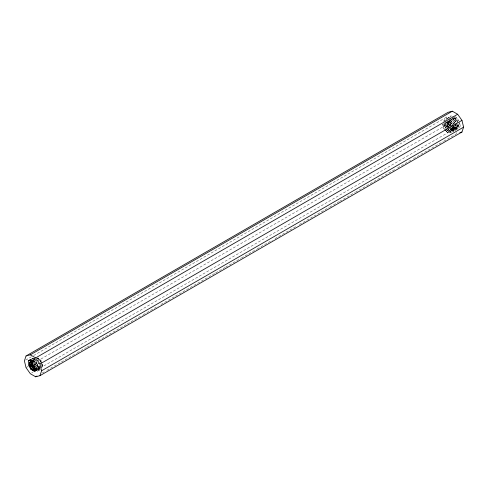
<?xml version="1.0" encoding="UTF-8"?>
<svg xmlns="http://www.w3.org/2000/svg" width="488" height="488" viewBox="0 0 488 488"><rect width="100%" height="100%" fill="white"/><g stroke="black" fill="none" stroke-linecap="round" stroke-linejoin="round"><path stroke-width="0.37" stroke-dasharray="2.44 1.83" d="M450.686 127.216L449.253 125.587L448.051 123.086L448.088 121.622M448.069 121.213L447.789 126.343L449.283 127.96M42.169 364.072L41.578 366.494M37.85 371.246L38.503 367.11L35.85 361.925L36.844 363.871M455.517 130.577L456.323 126.227L455.188 123.702M41.956 367.196L42.425 365.158L39.772 359.754L35.905 357.314M34.489 359.766L34.782 358.527M444.208 122.299L445.141 119.139L447.221 119.096M446.892 119.249L446.398 117.218L446.868 115.821M38.546 369.202L39.552 366.689L38.546 369.202L37.186 369.013M446.105 130.973L447.557 132.687L448.216 131.052L451.058 131.479L452.205 128.759L451.254 125.996M446.166 129.357L450.412 132.626L453.541 131.193L453.285 126.111L453.444 128.045L452.413 130.699L449.46 130.333L448.509 129.259M453.712 129.948L450.839 129.588L449.869 128.521L450.796 129.619L453.712 129.948L454.785 127.27L453.968 124.629M455.139 123.781L456.073 126.526L454.95 129.228L452.077 128.869L451.162 127.752M453.657 129.979L454.785 127.27L454.267 125.928M452.565 125.276L453.492 128.015L452.413 130.699L449.46 130.333M456.073 126.526L454.981 129.21L452.12 128.838M451.302 126.069L453.401 128.088L456.225 128.496L457.317 125.806L456.817 123.385M456.225 128.496L457.366 125.782L456.42 123.019M452.974 126.666L453.444 128.045L452.303 130.76L449.552 130.333L448.594 129.259M450.064 117.242L450.619 115.931L454.108 116.205M41.639 367.336L42.358 365.744L42.261 364.243M444.91 129.662L446.935 131.803L449.973 132.102L451.235 129.32L452.205 128.759M40.266 368.971L39.607 370.313L37.613 369.703M34.05 359.595L34.721 358.241M450.497 124.873L449.405 120.444L450.497 124.873L451.925 126.496M456.207 122.201L452.827 118.127L455.914 121.689C448.13 114.625 456.603 120.512 456.615 123.751M447.435 118.932L448.484 117.199M454.737 127.301L455.182 128.887L453.108 131.925L448.911 130.253L447.429 128.155M459.318 121.829L460.337 125.996L458.33 128.576L454.798 127.655L452.596 125.013M443.433 121.329L445.135 119.279M37.625 371.209L39.894 368.83L38.223 362.822M456.847 124.434L457.677 128.076L455.255 130.491L451.107 128.393L449.997 126.709M451.479 119.279L449.546 118.157M454.035 125.245L453.382 123.153L450.198 120.03M450.796 129.619L449.869 128.478M454.621 122.439L451.443 119.31L453.523 120.664L455.322 124.495M41.23 361.071L40.748 361.352L37.735 358.436L37.741 357.753L39.626 359.009L41.23 361.071L37.735 358.436L39.626 359.009M25.718 360.089L32.97 355.905M33.629 355.526L446.398 117.218M32.062 358.802L33.355 358.058M448.118 128.716L446.685 127.1L445.538 122.677L446.618 127.1L448.039 128.716M26.041 367.635L28.017 366.494M37.253 361.163L448.039 123.995L447.057 119.926M449.973 125.081L450.784 124.617L447.581 121.5L446.935 121.872L449.973 125.081L450.607 127.203M37.137 368.086L38.375 367.373L39.723 367.562M445.013 129.601L446.935 131.803L448.179 131.083L447.27 129.973M37.704 369.465L39.077 368.672L39.894 368.83L39.296 365.915M31.659 372.966L32.977 372.204M37.594 369.538L39.571 368.397M40.236 368.019L452.339 130.089L454.115 131.113M449.973 132.102L451.058 131.479M42.255 372.991L44.231 371.85M46.872 370.325L60.719 362.334M61.378 361.95L76.543 353.196M77.202 352.818L86.431 347.486M87.09 347.102L126.654 324.264M127.313 323.886L142.478 315.126M143.137 314.748L158.301 305.988M160.942 304.469L174.789 296.472M175.448 296.094L215.007 273.25M215.672 272.871L224.901 267.54M225.56 267.162L240.724 258.408M241.383 258.024L256.548 249.27M257.207 248.886L272.377 240.133M275.012 238.608L296.771 226.048M299.406 224.523L313.253 216.532M313.912 216.147L329.083 207.394M329.742 207.016L338.971 201.684M339.63 201.3L354.794 192.546M355.453 192.168L395.018 169.324M397.653 167.805L410.841 160.186M413.482 158.667L427.329 150.67M427.988 150.292L443.153 141.532M443.812 141.154L457.659 133.163L456.475 132.48M448.911 117.767L445.538 119.591L445.556 121.603M448.185 117.956L451.534 116.284L453.462 117.486M31.805 358.662L34.282 358.046M452.406 127.039L454.792 129.381L458.281 128.893L458.854 124.489L457.793 122.464M454.078 117.797L457.25 120.914L453.956 117.785L457.189 120.92L458.604 125.062L457.335 127.844L454.139 127.02L457.335 127.844L458.653 125.038L457.567 127.722L454.651 127.319L452.742 125.111M36.222 360.876L35.221 359.906L33.629 359.821M454.773 130.595L451.778 130.656L449.784 128.503M446.618 127.1L445.587 124.959L445.538 122.677M34.691 359.046L33.471 358.967L34.959 359.083M39.998 369.123L37.759 368.971L38.375 367.373L37.43 366.366M35.221 359.906L33.715 359.796L35.124 359.906L36.649 361.376M456.268 128.472L453.401 128.088L452.443 126.996M37.747 368.196L39.821 368.464L37.808 368.184M32.318 358.9L35.069 359.357L35.953 360.351M35.837 362.566L36.929 363.566L38.265 367.433L37.832 369.385L38.216 367.464L37.753 366.146M454.102 117.889L456.03 119.09L457.189 120.92M453.956 117.785L456.03 119.09L457.439 121.793M450.637 118.852L453.523 120.664L454.767 123.141M37.21 358.143L39.772 359.754L41.102 362.456M446.697 129.765L450.412 132.626M452.278 126.99L454.792 129.381M452.718 118.56L455.945 121.64M35.911 362.584L36.929 363.566M448.795 120.768L452.034 123.915L452.742 125.977M450.143 120.054L453.34 123.196M448.899 120.768L452.095 123.909L449.71 120.932L452.095 124.385M449.302 119.054L453.59 123.293L454.188 125.392M454.81 116.26L458.897 120.573L455.945 117.242M449.381 127.984L447.929 126.386L446.66 122.031M449.363 128.002L447.929 126.386L446.776 121.963M450.528 124.812L450.772 125.562L448.954 119.865L450.528 124.812L451.961 126.447M448.118 121.189L449.253 125.587L448.118 121.189L448.313 123.354L447.789 126.343L446.74 122.091L447.923 126.264L449.381 127.923M446.795 129.436L445.379 127.813L443.836 123.562L445.648 128.069M446.258 128.881L448.179 131.083M35.069 359.357L38.851 363.731M445.617 130.4L443.677 128.118L442.854 123.793M451.29 123.074L452.108 124.202M448.039 123.995L450.619 127.655M451.052 128.265L452.339 130.089M446.935 131.803L447.557 132.687M41.48 362.419L40.748 361.352L42.358 365.744M447.807 128.49L445.587 124.959L445.562 122.274M448.173 129.076L448.911 130.253M448.051 123.086L449.753 126.038M37.173 364.518L38.503 367.11M455.078 123.757L456.323 126.227M41.431 363.133L42.425 365.158M36.832 363.517L37.521 365.494M455.56 125.184L456.024 126.557M450.814 127.905L451.235 129.32M454.383 126.087L455.182 128.887M459.617 123.287L460.337 125.996M450.699 119.7L451.784 124.007M446.825 121.933L447.923 126.264M457.061 124.763L457.677 128.076M453.444 128.045L453.541 131.193M444.245 123.421L445.379 127.813L444.245 123.421M442.958 124.172L442.634 124.355L443.897 128.594L442.958 124.172"/><path stroke-width="0.73" d="M30.707 362.974L30.866 361.584M26.041 355.965L24.4 360.852L26.041 367.635L30.341 373.729L35.661 376.797L39.961 375.675L461.959 132.034L463.6 127.148L461.959 120.365L457.659 114.271L452.339 111.203L448.039 112.325L26.041 355.965L30.341 354.837L452.339 111.203M39.961 375.675L41.602 370.782L39.961 364.005L35.661 357.911L30.341 354.837M33.135 360.583L30.89 360.455L29.555 363.151L30.872 369.264L34.172 371.276L36.49 370.16M36.466 370.178L33.916 369.105L31.818 366.5L30.799 362.438L31.799 360.412M37.07 369.196L35.16 368.385L32.928 365.39L32.086 361.693L32.806 360.315M30.756 367.665L29.792 365.408L29.506 363.182L30.89 360.455M30.799 362.438L31.872 360.37M35.16 368.385L32.928 365.39L32.135 361.663L32.769 360.333M36.868 369.367L35.276 370.917L33.861 370.697L32.196 369.526L33.861 370.697L35.398 370.917L32.702 369.91L30.39 366.848L29.506 363.182M31.531 359.186L28.31 360.785L28.426 365.018L30.872 369.264M35.661 357.911L457.659 114.271M32.086 361.693L33.135 365.695L35.825 368.818L37.186 369.013M39.961 364.005L461.959 120.365M41.602 370.782L463.6 127.148M35.661 376.797L36.978 376.035M37.137 368.086L34.38 364.975L35.526 364.359L36.954 365.866M28.31 360.785L30.89 359.51M459.806 132.596L461.959 132.034M30.854 360.473L33.099 360.614M37.155 370.002L34.483 369.593L31.683 366.11L33.916 369.105M34.087 369.361L35.856 370.282M32.507 360.01L34.465 361.657M33.843 360.656L34.843 361.614M31.116 368.153L33.489 370.551M32.257 364.091L35.618 369.093M30.945 364.261L33.184 368.458M34.544 361.047L35.526 364.359M29.487 363.572L30.646 367.671M33.379 360.949L34.38 364.975M30.848 362.407L31.818 366.5M32.147 361.071L32.232 363.334"/></g></svg>
